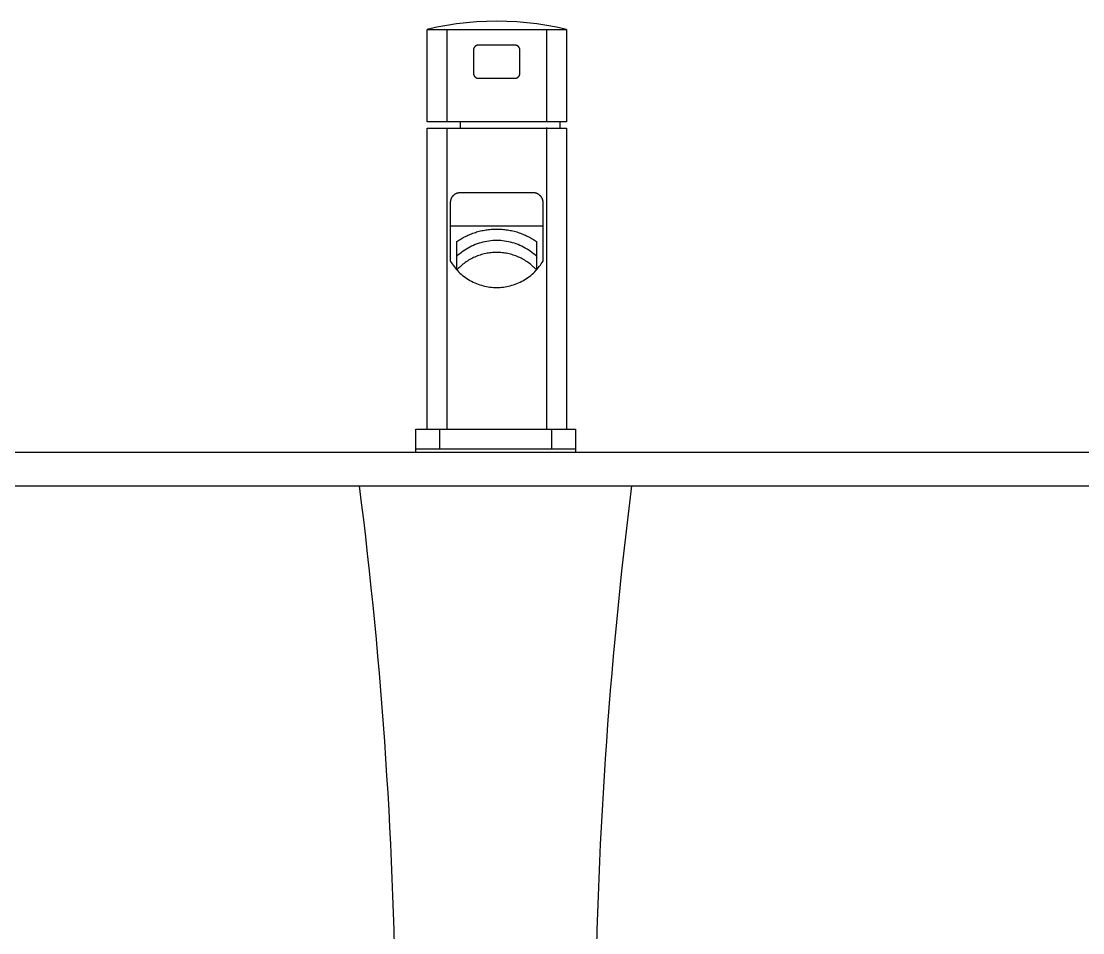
# Model space of a CAD drawing. Header units: millimetres. Extents: x 9401 to 11826, y -521 to 2909.
# Drawn here: x 10064.1 to 10384.1, y 826.7 to 1101.5 of the extents above; entities that cross this region are included whole.
import ezdxf
from ezdxf.lldxf.tags import DXFTag

# ---------------------------------------------------------------- set-up
doc = ezdxf.new("R2010")
doc.units = ezdxf.units.MM
doc.header["$LTSCALE"] = 0.2
doc.layers.add('002', color=7, linetype='Continuous')
doc.layers.add('BU', color=7, linetype='Continuous')
doc.layers.add('LINE', color=7, linetype='Continuous', lineweight=25)
tags = doc.linetypes.add('Amconstr', pattern=[9999, 9999, 0]).pattern_tags.tags
tags[6:7] = [DXFTag(74, 4), DXFTag(75, 0), DXFTag(340, '0'), DXFTag(46, 1.0), DXFTag(50, 0.0), DXFTag(44, 0.0), DXFTag(45, 0.0)]
tags[4:5] = [DXFTag(74, 4), DXFTag(75, 0), DXFTag(340, '0'), DXFTag(46, 1.0), DXFTag(50, 0.0), DXFTag(44, 0.0), DXFTag(45, 0.0)]

msp = doc.modelspace()

# ---------------------------------------------------------------- linework, layer by layer
at = {"layer": '002', "color": 7}
msp.add_line((10502.26, 971.45), (9914.57, 971.45), dxfattribs=at)
at = {"layer": 'BU', "color": 7}
for points in [[(10228.41, 1098.96), (10225.45, 1099.62), (10222.48, 1100.18), (10219.49, 1100.64), (10216.48, 1100.99), (10213.46, 1101.25), (10210.44, 1101.4), (10207.41, 1101.45), (10204.38, 1101.4), (10201.36, 1101.25), (10198.34, 1100.99), (10195.33, 1100.64), (10192.34, 1100.18), (10189.36, 1099.62), (10186.41, 1098.96)], [(10228.41, 1098.96), (10228.41, 1071.15), (10186.41, 1071.15), (10186.41, 1098.96), (10228.41, 1098.96)], [(10192.41, 1098.96), (10192.41, 1071.15)], [(10222.41, 1098.96), (10222.41, 1071.15)], [(10201.91, 1094.26), (10201.88, 1094.26), (10201.84, 1094.26), (10201.81, 1094.26), (10201.77, 1094.26), (10201.74, 1094.25), (10201.71, 1094.25), (10201.67, 1094.24), (10201.64, 1094.24), (10201.6, 1094.23), (10201.57, 1094.22), (10201.53, 1094.21), (10201.5, 1094.2), (10201.46, 1094.19), (10201.43, 1094.18), (10201.39, 1094.17), (10201.36, 1094.16), (10201.32, 1094.14), (10201.29, 1094.13), (10201.25, 1094.11), (10201.22, 1094.09), (10201.19, 1094.08), (10201.15, 1094.06), (10201.12, 1094.04), (10201.09, 1094.02), (10201.06, 1094), (10201.03, 1093.97), (10200.99, 1093.95), (10200.96, 1093.93), (10200.93, 1093.9), (10200.91, 1093.88), (10200.88, 1093.85), (10200.85, 1093.82), (10200.82, 1093.8), (10200.8, 1093.77), (10200.77, 1093.74), (10200.74, 1093.71), (10200.72, 1093.68), (10200.7, 1093.65), (10200.68, 1093.61), (10200.65, 1093.58), (10200.63, 1093.55), (10200.61, 1093.52), (10200.59, 1093.48), (10200.58, 1093.45), (10200.56, 1093.42), (10200.54, 1093.38), (10200.53, 1093.35), (10200.51, 1093.31), (10200.5, 1093.28), (10200.49, 1093.24), (10200.48, 1093.21), (10200.47, 1093.17), (10200.46, 1093.14), (10200.45, 1093.11), (10200.44, 1093.07), (10200.43, 1093.04), (10200.43, 1093), (10200.42, 1092.97), (10200.42, 1092.93), (10200.42, 1092.9), (10200.41, 1092.86), (10200.41, 1092.83), (10200.41, 1092.8), (10200.41, 1092.76)], [(10212.91, 1094.26), (10201.91, 1094.26)], [(10214.41, 1092.76), (10214.41, 1092.8), (10214.41, 1092.83), (10214.41, 1092.86), (10214.4, 1092.9), (10214.4, 1092.93), (10214.4, 1092.97), (10214.39, 1093), (10214.38, 1093.04), (10214.38, 1093.07), (10214.37, 1093.11), (10214.36, 1093.14), (10214.35, 1093.17), (10214.34, 1093.21), (10214.33, 1093.24), (10214.32, 1093.28), (10214.3, 1093.31), (10214.29, 1093.35), (10214.27, 1093.38), (10214.26, 1093.42), (10214.24, 1093.45), (10214.22, 1093.48), (10214.21, 1093.52), (10214.19, 1093.55), (10214.16, 1093.58), (10214.14, 1093.61), (10214.12, 1093.65), (10214.1, 1093.68), (10214.07, 1093.71), (10214.05, 1093.74), (10214.02, 1093.77), (10214, 1093.8), (10213.97, 1093.82), (10213.94, 1093.85), (10213.91, 1093.88), (10213.88, 1093.9), (10213.85, 1093.93), (10213.82, 1093.95), (10213.79, 1093.97), (10213.76, 1094), (10213.73, 1094.02), (10213.7, 1094.04), (10213.67, 1094.06), (10213.63, 1094.08), (10213.6, 1094.09), (10213.56, 1094.11), (10213.53, 1094.13), (10213.5, 1094.14), (10213.46, 1094.16), (10213.43, 1094.17), (10213.39, 1094.18), (10213.36, 1094.19), (10213.32, 1094.2), (10213.29, 1094.21), (10213.25, 1094.22), (10213.22, 1094.23), (10213.18, 1094.24), (10213.15, 1094.24), (10213.11, 1094.25), (10213.08, 1094.25), (10213.04, 1094.26), (10213.01, 1094.26), (10212.98, 1094.26), (10212.94, 1094.26), (10212.91, 1094.26)], [(10200.41, 1092.76), (10200.41, 1085.76)], [(10214.41, 1085.76), (10214.41, 1092.76)], [(10200.41, 1085.76), (10200.41, 1085.73), (10200.41, 1085.7), (10200.41, 1085.66), (10200.42, 1085.63), (10200.42, 1085.59), (10200.42, 1085.56), (10200.43, 1085.52), (10200.43, 1085.49), (10200.44, 1085.45), (10200.45, 1085.42), (10200.46, 1085.38), (10200.47, 1085.35), (10200.48, 1085.31), (10200.49, 1085.28), (10200.5, 1085.24), (10200.51, 1085.21), (10200.53, 1085.18), (10200.54, 1085.14), (10200.56, 1085.11), (10200.58, 1085.07), (10200.59, 1085.04), (10200.61, 1085.01), (10200.63, 1084.97), (10200.65, 1084.94), (10200.68, 1084.91), (10200.7, 1084.88), (10200.72, 1084.85), (10200.74, 1084.82), (10200.77, 1084.79), (10200.8, 1084.76), (10200.82, 1084.73), (10200.85, 1084.7), (10200.88, 1084.67), (10200.91, 1084.65), (10200.93, 1084.62), (10200.96, 1084.6), (10200.99, 1084.57), (10201.03, 1084.55), (10201.06, 1084.53), (10201.09, 1084.51), (10201.12, 1084.49), (10201.15, 1084.47), (10201.19, 1084.45), (10201.22, 1084.43), (10201.25, 1084.41), (10201.29, 1084.4), (10201.32, 1084.38), (10201.36, 1084.37), (10201.39, 1084.35), (10201.43, 1084.34), (10201.46, 1084.33), (10201.5, 1084.32), (10201.53, 1084.31), (10201.57, 1084.3), (10201.6, 1084.29), (10201.64, 1084.29), (10201.67, 1084.28), (10201.71, 1084.28), (10201.74, 1084.27), (10201.77, 1084.27), (10201.81, 1084.27), (10201.84, 1084.26), (10201.88, 1084.26), (10201.91, 1084.26)], [(10212.91, 1084.26), (10212.94, 1084.26), (10212.98, 1084.26), (10213.01, 1084.27), (10213.04, 1084.27), (10213.08, 1084.27), (10213.11, 1084.28), (10213.15, 1084.28), (10213.18, 1084.29), (10213.22, 1084.29), (10213.25, 1084.3), (10213.29, 1084.31), (10213.32, 1084.32), (10213.36, 1084.33), (10213.39, 1084.34), (10213.43, 1084.35), (10213.46, 1084.37), (10213.5, 1084.38), (10213.53, 1084.4), (10213.56, 1084.41), (10213.6, 1084.43), (10213.63, 1084.45), (10213.67, 1084.47), (10213.7, 1084.49), (10213.73, 1084.51), (10213.76, 1084.53), (10213.79, 1084.55), (10213.82, 1084.57), (10213.85, 1084.6), (10213.88, 1084.62), (10213.91, 1084.65), (10213.94, 1084.67), (10213.97, 1084.7), (10214, 1084.73), (10214.02, 1084.76), (10214.05, 1084.79), (10214.07, 1084.82), (10214.1, 1084.85), (10214.12, 1084.88), (10214.14, 1084.91), (10214.16, 1084.94), (10214.19, 1084.97), (10214.21, 1085.01), (10214.22, 1085.04), (10214.24, 1085.07), (10214.26, 1085.11), (10214.27, 1085.14), (10214.29, 1085.18), (10214.3, 1085.21), (10214.32, 1085.24), (10214.33, 1085.28), (10214.34, 1085.31), (10214.35, 1085.35), (10214.36, 1085.38), (10214.37, 1085.42), (10214.38, 1085.45), (10214.38, 1085.49), (10214.39, 1085.52), (10214.4, 1085.56), (10214.4, 1085.59), (10214.4, 1085.63), (10214.41, 1085.66), (10214.41, 1085.7), (10214.41, 1085.73), (10214.41, 1085.76)], [(10201.91, 1084.26), (10212.91, 1084.26)], [(10186.41, 978.49), (10186.41, 1069.2), (10228.41, 1069.2), (10228.41, 978.49)], [(10192.41, 1069.2), (10192.41, 978.49)], [(10196.39, 1071.15), (10196.39, 1069.2)], [(10222.41, 1069.4), (10222.41, 978.49)], [(10226.41, 1071.15), (10226.41, 1069.2)], [(10196.41, 1049.75), (10196.34, 1049.75), (10196.28, 1049.74), (10196.21, 1049.74), (10196.14, 1049.74), (10196.07, 1049.73), (10196, 1049.72), (10195.93, 1049.71), (10195.86, 1049.7), (10195.79, 1049.68), (10195.72, 1049.67), (10195.65, 1049.65), (10195.58, 1049.63), (10195.51, 1049.61), (10195.44, 1049.59), (10195.37, 1049.56), (10195.31, 1049.54), (10195.24, 1049.51), (10195.17, 1049.48), (10195.1, 1049.45), (10195.03, 1049.41), (10194.96, 1049.38), (10194.9, 1049.34), (10194.83, 1049.3), (10194.77, 1049.26), (10194.7, 1049.22), (10194.64, 1049.17), (10194.58, 1049.12), (10194.52, 1049.08), (10194.46, 1049.03), (10194.4, 1048.98), (10194.34, 1048.92), (10194.29, 1048.87), (10194.23, 1048.81), (10194.18, 1048.76), (10194.13, 1048.7), (10194.08, 1048.64), (10194.03, 1048.58), (10193.99, 1048.52), (10193.94, 1048.45), (10193.9, 1048.39), (10193.86, 1048.32), (10193.82, 1048.26), (10193.78, 1048.19), (10193.74, 1048.13), (10193.71, 1048.06), (10193.68, 1047.99), (10193.65, 1047.92), (10193.62, 1047.85), (10193.59, 1047.78), (10193.57, 1047.71), (10193.55, 1047.64), (10193.53, 1047.57), (10193.51, 1047.5), (10193.49, 1047.43), (10193.47, 1047.36), (10193.46, 1047.29), (10193.45, 1047.22), (10193.44, 1047.15), (10193.43, 1047.09), (10193.42, 1047.02), (10193.42, 1046.95), (10193.41, 1046.88), (10193.41, 1046.81), (10193.41, 1046.75)], [(10218.41, 1049.75), (10196.41, 1049.75)], [(10221.41, 1046.75), (10221.41, 1046.81), (10221.41, 1046.88), (10221.4, 1046.95), (10221.4, 1047.02), (10221.39, 1047.09), (10221.38, 1047.15), (10221.37, 1047.22), (10221.36, 1047.29), (10221.35, 1047.36), (10221.33, 1047.43), (10221.31, 1047.5), (10221.29, 1047.57), (10221.27, 1047.64), (10221.25, 1047.71), (10221.23, 1047.78), (10221.2, 1047.85), (10221.17, 1047.92), (10221.14, 1047.99), (10221.11, 1048.06), (10221.07, 1048.13), (10221.04, 1048.19), (10221, 1048.26), (10220.96, 1048.32), (10220.92, 1048.39), (10220.88, 1048.45), (10220.83, 1048.52), (10220.79, 1048.58), (10220.74, 1048.64), (10220.69, 1048.7), (10220.64, 1048.76), (10220.58, 1048.81), (10220.53, 1048.87), (10220.48, 1048.92), (10220.42, 1048.98), (10220.36, 1049.03), (10220.3, 1049.08), (10220.24, 1049.12), (10220.18, 1049.17), (10220.11, 1049.22), (10220.05, 1049.26), (10219.99, 1049.3), (10219.92, 1049.34), (10219.85, 1049.38), (10219.79, 1049.41), (10219.72, 1049.45), (10219.65, 1049.48), (10219.58, 1049.51), (10219.51, 1049.54), (10219.44, 1049.56), (10219.37, 1049.59), (10219.3, 1049.61), (10219.23, 1049.63), (10219.16, 1049.65), (10219.09, 1049.67), (10219.03, 1049.68), (10218.96, 1049.7), (10218.89, 1049.71), (10218.82, 1049.72), (10218.75, 1049.73), (10218.68, 1049.74), (10218.61, 1049.74), (10218.54, 1049.74), (10218.48, 1049.75), (10218.41, 1049.75)], [(10193.41, 1046.75), (10193.41, 1029.18)], [(10221.41, 1029.18), (10221.41, 1046.75)], [(10221.41, 1039.72), (10193.41, 1039.72)], [(10195.41, 1035.06), (10195.72, 1035.27), (10196.04, 1035.48), (10196.36, 1035.68), (10196.68, 1035.88), (10197.02, 1036.07), (10197.35, 1036.26), (10197.69, 1036.44), (10198.04, 1036.62), (10198.39, 1036.79), (10198.75, 1036.96), (10199.11, 1037.12), (10199.48, 1037.27), (10199.85, 1037.42), (10200.22, 1037.56), (10200.6, 1037.69), (10200.98, 1037.82), (10201.36, 1037.94), (10201.75, 1038.05), (10202.14, 1038.16), (10202.53, 1038.25), (10202.93, 1038.34), (10203.33, 1038.43), (10203.73, 1038.5), (10204.13, 1038.57), (10204.54, 1038.63), (10204.95, 1038.68), (10205.35, 1038.73), (10205.76, 1038.76), (10206.17, 1038.79), (10206.59, 1038.81), (10207, 1038.82), (10207.41, 1038.83), (10207.82, 1038.82), (10208.23, 1038.81), (10208.64, 1038.79), (10209.05, 1038.76), (10209.46, 1038.73), (10209.87, 1038.68), (10210.28, 1038.63), (10210.68, 1038.57), (10211.09, 1038.5), (10211.49, 1038.43), (10211.89, 1038.34), (10212.29, 1038.25), (10212.68, 1038.16), (10213.07, 1038.05), (10213.46, 1037.94), (10213.84, 1037.82), (10214.22, 1037.69), (10214.6, 1037.56), (10214.97, 1037.42), (10215.34, 1037.27), (10215.71, 1037.12), (10216.07, 1036.96), (10216.43, 1036.79), (10216.78, 1036.62), (10217.12, 1036.44), (10217.47, 1036.26), (10217.8, 1036.07), (10218.13, 1035.88), (10218.46, 1035.68), (10218.78, 1035.48), (10219.1, 1035.27), (10219.41, 1035.06)], [(10219.41, 1030.6), (10218.96, 1031.01), (10218.51, 1031.39), (10218.04, 1031.77), (10217.55, 1032.12), (10217.06, 1032.46), (10216.55, 1032.79), (10216.03, 1033.09), (10215.5, 1033.38), (10214.97, 1033.65), (10214.42, 1033.9), (10213.86, 1034.13), (10213.3, 1034.34), (10212.73, 1034.53), (10212.16, 1034.71), (10211.58, 1034.86), (10210.99, 1034.99), (10210.4, 1035.11), (10209.81, 1035.2), (10209.21, 1035.27), (10208.61, 1035.32), (10208.01, 1035.35), (10207.41, 1035.36), (10206.81, 1035.35), (10206.21, 1035.32), (10205.61, 1035.27), (10205.01, 1035.2), (10204.42, 1035.11), (10203.83, 1034.99), (10203.24, 1034.86), (10202.66, 1034.71), (10202.09, 1034.53), (10201.52, 1034.34), (10200.95, 1034.13), (10200.4, 1033.9), (10199.85, 1033.65), (10199.32, 1033.38), (10198.79, 1033.09), (10198.27, 1032.79), (10197.76, 1032.46), (10197.27, 1032.12), (10196.78, 1031.77), (10196.31, 1031.39), (10195.85, 1031.01), (10195.41, 1030.6)], [(10195.41, 1026.49), (10195.41, 1035.06)], [(10219.41, 1035.06), (10219.41, 1026.49)], [(10219.41, 1026.49), (10219.13, 1026.79), (10218.84, 1027.08), (10218.54, 1027.37), (10218.23, 1027.65), (10217.91, 1027.92), (10217.59, 1028.19), (10217.26, 1028.45), (10216.92, 1028.7), (10216.57, 1028.94), (10216.22, 1029.18), (10215.86, 1029.4), (10215.49, 1029.62), (10215.12, 1029.82), (10214.74, 1030.02), (10214.35, 1030.21), (10213.96, 1030.38), (10213.57, 1030.55), (10213.17, 1030.71), (10212.77, 1030.85), (10212.36, 1030.99), (10211.96, 1031.11), (10211.55, 1031.23), (10211.14, 1031.33), (10210.72, 1031.42), (10210.31, 1031.5), (10209.89, 1031.57), (10209.48, 1031.63), (10209.06, 1031.68), (10208.65, 1031.71), (10208.23, 1031.74), (10207.82, 1031.76), (10207.41, 1031.76), (10207, 1031.76), (10206.59, 1031.74), (10206.17, 1031.71), (10205.76, 1031.68), (10205.34, 1031.63), (10204.93, 1031.57), (10204.51, 1031.5), (10204.1, 1031.42), (10203.68, 1031.33), (10203.27, 1031.23), (10202.86, 1031.11), (10202.45, 1030.99), (10202.05, 1030.85), (10201.65, 1030.71), (10201.25, 1030.55), (10200.86, 1030.38), (10200.47, 1030.21), (10200.08, 1030.02), (10199.7, 1029.82), (10199.33, 1029.62), (10198.96, 1029.4), (10198.6, 1029.18), (10198.25, 1028.94), (10197.9, 1028.7), (10197.56, 1028.45), (10197.23, 1028.19), (10196.9, 1027.92), (10196.59, 1027.65), (10196.28, 1027.37), (10195.98, 1027.08), (10195.69, 1026.79), (10195.41, 1026.49)], [(10193.41, 1029.18), (10193.67, 1028.75), (10193.96, 1028.32), (10194.25, 1027.9), (10194.56, 1027.49), (10194.89, 1027.08), (10195.23, 1026.69), (10195.58, 1026.3), (10195.95, 1025.92), (10196.34, 1025.56), (10196.73, 1025.2), (10197.14, 1024.86), (10197.56, 1024.53), (10198, 1024.21), (10198.44, 1023.91), (10198.89, 1023.62), (10199.36, 1023.35), (10199.83, 1023.09), (10200.31, 1022.85), (10200.8, 1022.62), (10201.29, 1022.41), (10201.79, 1022.22), (10202.3, 1022.04), (10202.8, 1021.88), (10203.31, 1021.74), (10203.83, 1021.62), (10204.34, 1021.51), (10204.86, 1021.42), (10205.37, 1021.35), (10205.88, 1021.29), (10206.4, 1021.25), (10206.9, 1021.23), (10207.41, 1021.22), (10207.91, 1021.23), (10208.42, 1021.25), (10208.93, 1021.29), (10209.45, 1021.35), (10209.96, 1021.42), (10210.48, 1021.51), (10210.99, 1021.62), (10211.5, 1021.74), (10212.02, 1021.88), (10212.52, 1022.04), (10213.03, 1022.22), (10213.53, 1022.41), (10214.02, 1022.62), (10214.51, 1022.85), (10214.99, 1023.09), (10215.46, 1023.35), (10215.92, 1023.62), (10216.38, 1023.91), (10216.82, 1024.21), (10217.26, 1024.53), (10217.68, 1024.86), (10218.09, 1025.2), (10218.48, 1025.56), (10218.86, 1025.92), (10219.23, 1026.3), (10219.59, 1026.69), (10219.93, 1027.08), (10220.26, 1027.49), (10220.57, 1027.9), (10220.86, 1028.32), (10221.14, 1028.75), (10221.41, 1029.18)], [(10183.01, 978.49), (10231.13, 978.49), (10231.13, 971.45), (10183.05, 971.45), (10183.05, 978.5)], [(10190.16, 978.52), (10190.16, 972.72)], [(10223.98, 978.52), (10223.98, 972.72)], [(10183.1, 972.6), (10231.07, 972.6)]]:
    msp.add_lwpolyline(points, dxfattribs=at)
at = {"layer": 'LINE', "linetype": 'Amconstr'}
for p, q in [((9786.66, 961.45), (10534.3, 961.45)), ((10159.07, 961.45), (10268.16, 961.45))]:
    msp.add_line(p, q, dxfattribs=at)
at = {"layer": 'LINE', "color": 0, "linetype": 'Amconstr'}
for centre, start, end in [((8782.42, 786.33), 0.42043, 7.2131), ((11631.72, 786.33), 172.7869, 179.57957)]:
    msp.add_arc(centre, 1394.69, start, end, dxfattribs=at)

doc.saveas('drawing.dxf')
